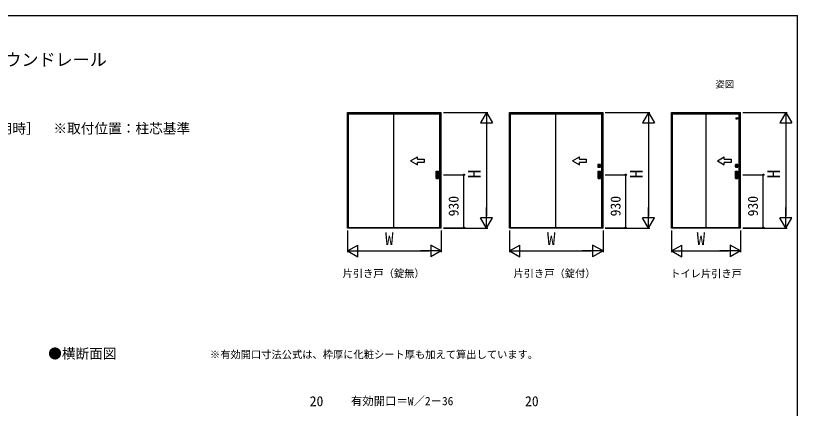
# Model space of a CAD drawing. Units: millimetres, scale not verified. Extents: x -525 to 525, y -783 to 780.
# Drawn here: x -161 to 525, y 402 to 747 of the extents above; entities that cross this region are included whole.
import ezdxf
from ezdxf.enums import TextEntityAlignment as Align

# ---------------------------------------------------------------- set-up
doc = ezdxf.new("R2010")
doc.units = ezdxf.units.MM
doc.header["$LTSCALE"] = 4
for name, color, linetype in [('0-2_USER1', 3, 'Continuous'), ('0-7_YKK_A1', 4, 'Continuous'), ('0-8_YKK_D', 6, 'Continuous'), ('0-9_YKK_ZWAK', 7, 'Continuous')]:
    doc.layers.add(name, color=color, linetype=linetype)
doc.styles.add('ＭＳ ゴシック', font='')
doc.styles.get('ＭＳ ゴシック').set_extended_font_data('MS Gothic')

msp = doc.modelspace()

# ---------------------------------------------------------------- linework, layer by layer
at = {"layer": '0-7_YKK_A1'}
for p, q in [((130.1, 661.8), (212.25, 661.8)), ((130.1, 560.15), (130.1, 661.8)), ((131.1, 661.8), (131.1, 660.3)), ((131.1, 660.6), (211.25, 660.6)), ((131.1, 660.45), (211.25, 660.45)), ((131.1, 560.35), (131.1, 660.3)), ((211.25, 661.8), (211.25, 660.3)), ((211.25, 560.35), (211.25, 660.3)), ((212.25, 560.15), (212.25, 661.8)), ((272.25, 661.8), (354.4, 661.8)), ((272.25, 560.15), (272.25, 661.8)), ((273.25, 661.8), (273.25, 660.3)), ((273.25, 660.6), (353.4, 660.6)), ((273.25, 660.45), (353.4, 660.45)), ((273.25, 560.35), (273.25, 660.3)), ((353.4, 661.8), (353.4, 660.3)), ((353.4, 560.35), (353.4, 660.3)), ((354.4, 560.15), (354.4, 661.8)), ((414.4, 661.8), (475, 661.8)), ((414.4, 560.15), (414.4, 661.8)), ((415.4, 661.8), (415.4, 660.3)), ((415.4, 660.6), (474, 660.6)), ((415.4, 660.45), (474, 660.45)), ((415.4, 560.35), (415.4, 660.3)), ((474, 661.8), (474, 660.3)), ((474, 560.35), (474, 660.3)), ((475, 560.15), (475, 661.8)), ((185.476, 619.236), (191.476, 622.7)), ((185.476, 619.236), (191.476, 615.772)), ((191.476, 620.736), (191.476, 622.7)), ((191.476, 615.772), (191.476, 617.736)), ((327.626, 619.236), (333.626, 622.7)), ((327.626, 619.236), (333.626, 615.772)), ((333.626, 620.736), (333.626, 622.7)), ((333.626, 615.772), (333.626, 617.736)), ((454.775, 619.236), (460.775, 622.7)), ((454.775, 619.236), (460.775, 615.772)), ((460.775, 620.736), (460.775, 622.7)), ((460.775, 615.772), (460.775, 617.736)), ((349.975, 615.925), (349.975, 613.875)), ((352.05, 615.95), (350, 615.95)), ((350, 613.85), (352.05, 613.85)), ((350.237, 614.138), (350.237, 615.663)), ((350.242, 614.143), (350.242, 615.658)), ((350.262, 615.688), (351.787, 615.688)), ((351.787, 614.113), (350.262, 614.113)), ((350.267, 615.683), (351.782, 615.683)), ((350.875, 614.118), (350.267, 614.118)), ((350.357, 615.005), (350.357, 614.795)), ((350.665, 615.005), (350.357, 615.005)), ((350.357, 614.795), (350.395, 614.833)), ((350.665, 614.795), (350.357, 614.795)), ((350.395, 614.968), (350.656, 614.968)), ((350.656, 614.833), (350.395, 614.833)), ((350.875, 614.13), (350.875, 614.118)), ((351.175, 614.13), (350.875, 614.13)), ((350.962, 614.688), (350.962, 615.113)), ((351.087, 615.113), (351.087, 614.688)), ((351.175, 614.118), (351.175, 614.13)), ((351.782, 614.118), (351.175, 614.118)), ((351.385, 615.005), (351.692, 615.005)), ((351.385, 614.795), (351.692, 614.795)), ((351.655, 614.968), (351.394, 614.968)), ((351.394, 614.833), (351.655, 614.833)), ((351.692, 614.795), (351.655, 614.833)), ((351.692, 615.005), (351.692, 614.795)), ((351.807, 615.658), (351.807, 614.143)), ((351.812, 615.663), (351.812, 614.138)), ((352.075, 613.875), (352.075, 615.925)), ((470.575, 615.925), (470.575, 613.875)), ((472.65, 615.95), (470.6, 615.95)), ((470.6, 613.85), (472.65, 613.85)), ((470.838, 614.138), (470.838, 615.663)), ((470.843, 614.143), (470.843, 615.658)), ((470.863, 615.688), (472.388, 615.688)), ((472.388, 614.113), (470.863, 614.113)), ((470.868, 615.683), (472.383, 615.683)), ((471.475, 614.118), (470.868, 614.118)), ((470.958, 615.005), (470.958, 614.795)), ((471.265, 615.005), (470.958, 615.005)), ((470.958, 614.795), (470.995, 614.833)), ((471.265, 614.795), (470.958, 614.795)), ((470.995, 614.968), (471.256, 614.968)), ((471.256, 614.833), (470.995, 614.833)), ((471.475, 614.13), (471.475, 614.118)), ((471.775, 614.13), (471.475, 614.13)), ((471.563, 614.688), (471.563, 615.113)), ((471.688, 615.113), (471.688, 614.688)), ((471.775, 614.118), (471.775, 614.13)), ((472.383, 614.118), (471.775, 614.118)), ((471.985, 615.005), (472.293, 615.005)), ((471.985, 614.795), (472.293, 614.795)), ((472.255, 614.968), (471.994, 614.968)), ((471.994, 614.833), (472.255, 614.833)), ((472.293, 614.795), (472.255, 614.833)), ((472.293, 615.005), (472.293, 614.795)), ((472.408, 615.658), (472.408, 614.143)), ((472.413, 615.663), (472.413, 614.138)), ((472.675, 613.875), (472.675, 615.925)), ((207.875, 603.85), (207.875, 610.25)), ((207.925, 610.3), (209.925, 610.3)), ((208.175, 609.75), (208.175, 604.35)), ((209.625, 609.8), (208.225, 609.8)), ((208.225, 604.3), (209.625, 604.3)), ((209.675, 604.35), (209.675, 609.75)), ((209.975, 603.85), (209.975, 610.25)), ((350.025, 603.85), (350.025, 610.25)), ((350.075, 610.3), (352.075, 610.3)), ((350.325, 609.75), (350.325, 604.35)), ((351.775, 609.8), (350.375, 609.8)), ((350.375, 604.3), (351.775, 604.3)), ((351.825, 604.35), (351.825, 609.75)), ((352.125, 603.85), (352.125, 610.25)), ((470.625, 603.85), (470.625, 610.25)), ((470.675, 610.3), (472.675, 610.3)), ((470.925, 609.75), (470.925, 604.35)), ((472.375, 609.8), (470.975, 609.8)), ((470.975, 604.3), (472.375, 604.3)), ((472.425, 604.35), (472.425, 609.75)), ((472.725, 603.85), (472.725, 610.25)), ((207.925, 603.8), (209.925, 603.8)), ((350.075, 603.8), (352.075, 603.8)), ((470.675, 603.8), (472.675, 603.8)), ((212.25, 560.15), (130.1, 560.15)), ((131.1, 560.15), (131.1, 560.35)), ((211.25, 560.35), (131.1, 560.35)), ((211.25, 560.15), (211.25, 560.35)), ((354.4, 560.15), (272.25, 560.15)), ((273.25, 560.15), (273.25, 560.35)), ((353.4, 560.35), (273.25, 560.35)), ((353.4, 560.15), (353.4, 560.35)), ((475, 560.15), (414.4, 560.15)), ((415.4, 560.15), (415.4, 560.35)), ((474, 560.35), (415.4, 560.35)), ((474, 560.15), (474, 560.35))]:
    msp.add_line(p, q, dxfattribs=at)
for points in [[(170.425, 660.45), (170.425, 560.55), (211.25, 560.55)], [(312.575, 660.45), (312.575, 560.55), (353.4, 560.55)], [(444.7, 660.45), (444.7, 560.55), (474, 560.55)], [(191.476, 620.736), (197.476, 620.736), (197.476, 617.736), (191.476, 617.736)], [(333.626, 620.736), (339.626, 620.736), (339.626, 617.736), (333.626, 617.736)], [(460.775, 620.736), (466.775, 620.736), (466.775, 617.736), (460.775, 617.736)], [(350.395, 614.833), (350.395, 614.968), (350.357, 615.005)], [(351.655, 614.833), (351.655, 614.968), (351.692, 615.005)], [(470.995, 614.833), (470.995, 614.968), (470.958, 615.005)], [(472.255, 614.833), (472.255, 614.968), (472.293, 615.005)]]:
    msp.add_lwpolyline(points, dxfattribs=at)
for centre, radius in [((471.925, 656.5), 0.75), ((351.025, 614.9), 0.362), ((351.025, 614.9), 0.3), ((351.025, 614.9), 0.295), ((471.625, 614.9), 0.362), ((471.625, 614.9), 0.3), ((471.625, 614.9), 0.295)]:
    msp.add_circle(centre, radius, dxfattribs=at)
for centre, radius, start, end in [((350, 615.925), 0.025, 90, 180), ((350, 613.875), 0.025, 180, 270), ((350.262, 615.663), 0.025, 90, 180), ((350.262, 614.138), 0.025, 180, 270), ((350.267, 615.658), 0.025, 90, 180), ((350.267, 614.143), 0.025, 180, 270), ((351.025, 614.9), 0.375, 163.7398, 196.2602), ((351.025, 615.113), 0.0625, 90, 180), ((351.025, 614.688), 0.0625, 180, 270), ((351.025, 615.113), 0.0625, 0, 90), ((351.025, 614.688), 0.0625, 270, 0), ((351.025, 614.9), 0.375, 343.7398, 16.2602), ((351.782, 615.658), 0.025, 0, 90), ((351.782, 614.143), 0.025, 270, 0), ((351.787, 615.663), 0.025, 0, 90), ((351.787, 614.138), 0.025, 270, 0), ((352.05, 615.925), 0.025, 0, 90), ((352.05, 613.875), 0.025, 270, 0), ((470.6, 615.925), 0.025, 90, 180), ((470.6, 613.875), 0.025, 180, 270), ((470.863, 615.663), 0.025, 90, 180), ((470.863, 614.138), 0.025, 180, 270), ((470.868, 615.658), 0.025, 90, 180), ((470.868, 614.143), 0.025, 180, 270), ((471.625, 614.9), 0.375, 163.7398, 196.2602), ((471.625, 615.113), 0.0625, 90, 180), ((471.625, 614.688), 0.0625, 180, 270), ((471.625, 615.113), 0.0625, 0, 90), ((471.625, 614.688), 0.0625, 270, 0), ((471.625, 614.9), 0.375, 343.7398, 16.2602), ((472.383, 615.658), 0.025, 0, 90), ((472.383, 614.143), 0.025, 270, 0), ((472.388, 615.663), 0.025, 0, 90), ((472.388, 614.138), 0.025, 270, 0), ((472.65, 615.925), 0.025, 0, 90), ((472.65, 613.875), 0.025, 270, 0), ((207.925, 610.25), 0.05, 90, 180), ((208.225, 609.75), 0.05, 90, 180), ((208.225, 604.35), 0.05, 180, 270), ((209.625, 609.75), 0.05, 360, 90), ((209.625, 604.35), 0.05, 270, 360), ((209.925, 610.25), 0.05, 0, 90), ((350.075, 610.25), 0.05, 90, 180), ((350.375, 609.75), 0.05, 90, 180), ((350.375, 604.35), 0.05, 180, 270), ((351.775, 609.75), 0.05, 360, 90), ((351.775, 604.35), 0.05, 270, 360), ((352.075, 610.25), 0.05, 0, 90), ((470.675, 610.25), 0.05, 90, 180), ((470.975, 609.75), 0.05, 90, 180), ((470.975, 604.35), 0.05, 180, 270), ((472.375, 609.75), 0.05, 360, 90), ((472.375, 604.35), 0.05, 270, 360), ((472.675, 610.25), 0.05, 0, 90), ((207.925, 603.85), 0.05, 180, 270), ((209.925, 603.85), 0.05, 270, 0), ((350.075, 603.85), 0.05, 180, 270), ((352.075, 603.85), 0.05, 270, 0), ((470.675, 603.85), 0.05, 180, 270), ((472.675, 603.85), 0.05, 270, 0)]:
    msp.add_arc(centre, radius, start, end, dxfattribs=at)
at = {"layer": '0-8_YKK_D'}
for p, q in [((214.25, 661.8), (253.25, 661.8)), ((252.25, 661.8), (247, 652.707)), ((252.25, 661.8), (257.5, 652.707)), ((252.25, 661.8), (252.25, 643.613)), ((356.4, 661.8), (395.4, 661.8)), ((394.4, 661.8), (389.15, 652.707)), ((394.4, 661.8), (399.65, 652.707)), ((394.4, 661.8), (394.4, 643.613)), ((477, 661.8), (516, 661.8)), ((515, 661.8), (509.75, 652.707)), ((515, 661.8), (520.25, 652.707)), ((515, 661.8), (515, 643.613)), ((247, 652.707), (257.5, 652.707)), ((389.15, 652.707), (399.65, 652.707)), ((509.75, 652.707), (520.25, 652.707)), ((252.25, 651.3), (252.25, 570.65)), ((394.4, 651.3), (394.4, 570.65)), ((515, 651.3), (515, 570.65)), ((214.25, 607.05), (233.25, 607.05)), ((232.25, 560.55), (232.25, 607.05)), ((356.4, 607.05), (375.4, 607.05)), ((374.4, 560.55), (374.4, 607.05)), ((477, 607.05), (496, 607.05)), ((495, 560.55), (495, 607.05)), ((252.25, 560.15), (252.25, 578.337)), ((394.4, 560.15), (394.4, 578.337)), ((515, 560.15), (515, 578.337)), ((252.25, 560.15), (247, 569.243)), ((257.5, 569.243), (247, 569.243)), ((252.25, 560.15), (257.5, 569.243)), ((394.4, 560.15), (389.15, 569.243)), ((399.65, 569.243), (389.15, 569.243)), ((394.4, 560.15), (399.65, 569.243)), ((515, 560.15), (509.75, 569.243)), ((520.25, 569.243), (509.75, 569.243)), ((515, 560.15), (520.25, 569.243)), ((130.1, 558.15), (130.1, 539.15)), ((212.25, 558.15), (212.25, 539.15)), ((214.25, 560.55), (233.25, 560.55)), ((214.25, 560.15), (253.25, 560.15)), ((272.25, 558.15), (272.25, 539.15)), ((354.4, 558.15), (354.4, 539.15)), ((356.4, 560.55), (375.4, 560.55)), ((356.4, 560.15), (395.4, 560.15)), ((414.4, 558.15), (414.4, 539.15)), ((475, 558.15), (475, 539.15)), ((477, 560.55), (496, 560.55)), ((477, 560.15), (516, 560.15)), ((130.1, 540.15), (139.193, 545.4)), ((139.193, 534.9), (139.193, 545.4)), ((212.25, 540.15), (203.157, 545.4)), ((203.157, 545.4), (203.157, 534.9)), ((272.25, 540.15), (281.343, 545.4)), ((281.343, 534.9), (281.343, 545.4)), ((354.4, 540.15), (345.307, 545.4)), ((345.307, 545.4), (345.307, 534.9)), ((414.4, 540.15), (423.493, 545.4)), ((423.493, 534.9), (423.493, 545.4)), ((475, 540.15), (465.907, 545.4)), ((465.907, 545.4), (465.907, 534.9)), ((130.1, 540.15), (139.193, 534.9)), ((130.1, 540.15), (148.287, 540.15)), ((140.6, 540.15), (201.75, 540.15)), ((212.25, 540.15), (194.063, 540.15)), ((212.25, 540.15), (203.157, 534.9)), ((272.25, 540.15), (281.343, 534.9)), ((272.25, 540.15), (290.437, 540.15)), ((282.75, 540.15), (343.9, 540.15)), ((354.4, 540.15), (336.213, 540.15)), ((354.4, 540.15), (345.307, 534.9)), ((414.4, 540.15), (423.493, 534.9)), ((414.4, 540.15), (432.587, 540.15)), ((424.9, 540.15), (464.5, 540.15)), ((475, 540.15), (456.813, 540.15)), ((475, 540.15), (465.907, 534.9))]:
    msp.add_line(p, q, dxfattribs=at)
for centre in [(232.25, 607.05), (374.4, 607.05), (495, 607.05), (232.25, 560.55), (374.4, 560.55), (495, 560.55)]:
    msp.add_circle(centre, 0.637, dxfattribs=at)
at = {"layer": '0-9_YKK_ZWAK'}
msp.add_line((-525, 746.8), (525, 746.8), dxfattribs=at)
msp.add_lwpolyline([(-525, -783.2), (525, -783.2), (525, 746.8)], dxfattribs=at)

# ---------------------------------------------------------------- texts
at = {"layer": '0-2_USER1', "style": 'ＭＳ ゴシック'}
for s, height, p in [('■片引き戸・トイレ片引き戸\u30002×4納まり\u3000ラウンドレール', 11, (-486.153, 699.34)), ('姿図', 5.865, (453, 681.8)), ('［床先貼 埋込敷居（アルミ）使用時］  ※取付位置：柱芯基準', 8.798, (-350, 640.709)), ('片引き戸（錠無）', 6.598, (125.824, 515.078)), ('片引き戸（錠付）', 6.598, (275.824, 515.078)), ('トイレ片引き戸', 6.598, (413.364, 514.976)), ('●横断面図', 8.798, (-132.636, 442.985)), ('※有効開口寸法公式は、枠厚に化粧シート厚も加えて算出しています。', 6.598, (9.393, 443.925))]:
    msp.add_text(s, height=height, dxfattribs=at).set_placement(p, align=Align.BOTTOM_LEFT)
at = {"layer": '0-8_YKK_D', "style": 'ＭＳ ゴシック'}
for s, height, p in [('H', 11, (250.25, 603.986)), ('H', 11, (392.4, 603.986)), ('H', 11, (513, 603.986)), ('930', 8.798, (230.25, 570.539)), ('930', 8.798, (372.4, 570.539)), ('930', 8.798, (493, 570.539))]:
    msp.add_text(s, height=height, rotation=90, dxfattribs=at).set_placement(p, align=Align.BOTTOM_LEFT)
for s, height, p in [('W', 11, (163.078, 542.15)), ('W', 11, (305.228, 542.15)), ('W', 11, (436.603, 542.15)), ('20', 8.798, (96.936, 401.217)), ('有効開口＝W／2－36', 7.331, (133.084, 402.524)), ('20', 8.798, (285.936, 401.217))]:
    msp.add_text(s, height=height, dxfattribs=at).set_placement(p, align=Align.BOTTOM_LEFT)

doc.saveas('drawing.dxf')
